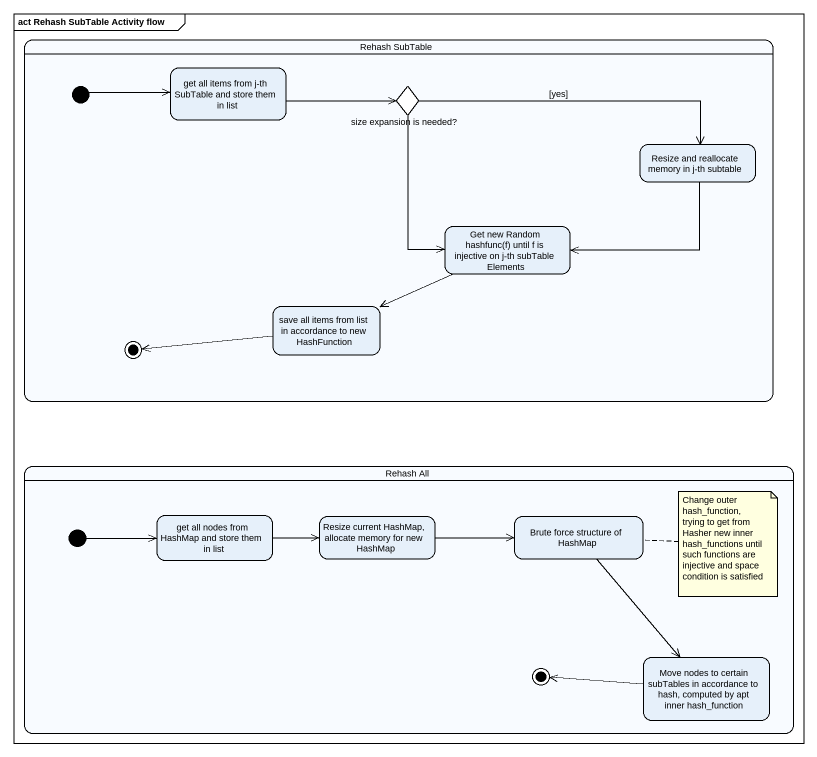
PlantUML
@startuml
mainframe act Rehash SubTable Activity flow
hide empty description
state "Rehash SubTable" as Rehash_SubTable {
  state "get all items from j-th SubTable and store them in list" as get_all_items_from_j_th
  state "size expansion is needed?" as size_expansion_is_needed <<choice>>
  state "Resize and reallocate memory in j-th subtable" as Resize_and_reallocate
  state "Get new Random hashfunc(f) until f is injective on j-th subTable Elements" as Get_new_Random_hashfunc_f
  state "save all items from list in accordance to new HashFunction" as save_all_items_from_list_in
  [*] -right-> get_all_items_from_j_th
  save_all_items_from_list_in -left-> [*]
}
state "Rehash All" as Rehash_All {
  state "get all nodes from HashMap and store them in list" as get_all_nodes_from_HashMap
  state "Resize current HashMap, allocate memory for new HashMap" as Resize_current_HashMap
  state "Brute force structure of HashMap" as Brute_force_structure_of
  state "Move nodes to certain subTables in accordance to hash, computed by apt inner hash_function" as Move_nodes_to_certain
  [*] -right-> get_all_nodes_from_HashMap
  Move_nodes_to_certain -left-> [*]
}
get_all_items_from_j_th -right-> size_expansion_is_needed
size_expansion_is_needed -right-> Resize_and_reallocate : [yes]
size_expansion_is_needed --> Get_new_Random_hashfunc_f
Resize_and_reallocate -left-> Get_new_Random_hashfunc_f
Get_new_Random_hashfunc_f -left-> save_all_items_from_list_in
get_all_nodes_from_HashMap -right-> Resize_current_HashMap
Resize_current_HashMap -right-> Brute_force_structure_of
Brute_force_structure_of --> Move_nodes_to_certain
note right of Brute_force_structure_of : Change outer hash_function, trying to get from Hasher new inner hash_functions until such functions are injective and space condition is satisfied
@enduml
